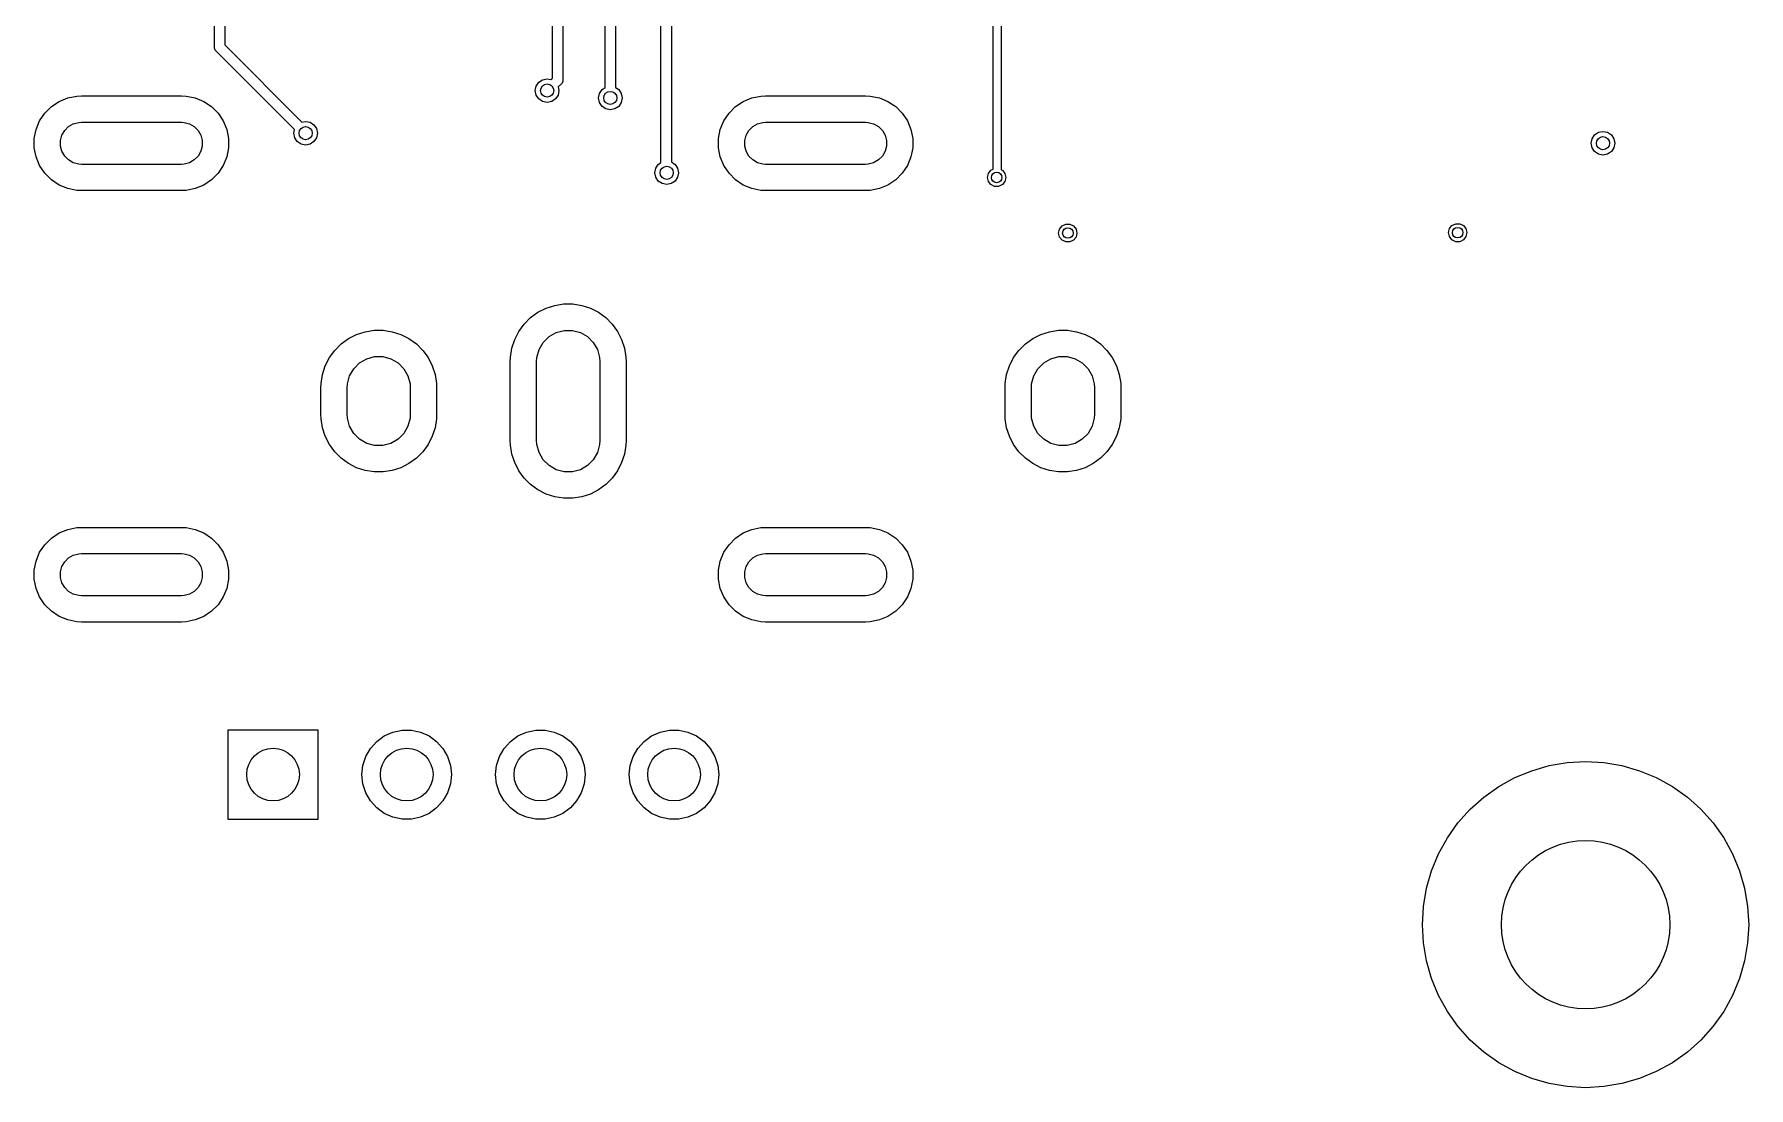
# Model space of a CAD drawing. Extents: x 0.05 to 3.89, y 0.04 to 4.21.
# Drawn here: x 2.605 to 3.887, y 0.037 to 0.826 of the extents above; entities that cross this region are included whole.
import ezdxf

# ---------------------------------------------------------------- set-up
doc = ezdxf.new("R2010")
doc.units = 0
doc.header["$MEASUREMENT"] = 0
doc.layers.add('BLACK', color=7, linetype='CONTINUOUS')

msp = doc.modelspace()

# ---------------------------------------------------------------- linework, layer by layer
at = {"layer": 'BLACK', "linetype": 'CONTINUOUS'}
for p, q in [((2.7392, 0.8159), (2.7392, 1.0797)), ((2.747, 1.0813), (2.747, 0.8176)), ((2.9921, 0.7929), (2.9921, 1.0654)), ((3, 1.0637), (3, 0.7913)), ((3.0315, 0.7858), (3.0315, 0.9834)), ((3.0394, 0.9818), (3.0394, 0.7858)), ((3.3218, 0.7247), (3.3218, 0.9367)), ((3.3278, 0.938), (3.3278, 0.7243)), ((3.0732, 0.7296), (3.0732, 0.8953)), ((3.0811, 0.8953), (3.0811, 0.7301)), ((2.7392, 0.8152), (2.7392, 0.8159)), ((2.7398, 0.8138), (2.7392, 0.8152)), ((2.7403, 0.8132), (2.7398, 0.8138)), ((2.7992, 0.7543), (2.7403, 0.8132)), ((2.747, 0.8176), (2.8047, 0.7599)), ((2.9793, 0.7835), (2.98, 0.7869)), ((2.98, 0.7801), (2.9793, 0.7835)), ((2.98, 0.7869), (2.9819, 0.7897)), ((2.9819, 0.7897), (2.9848, 0.7916)), ((2.9848, 0.7916), (2.9882, 0.7923)), ((2.9882, 0.7923), (2.9909, 0.7918)), ((2.9909, 0.7918), (2.9921, 0.7929)), ((2.997, 0.7835), (2.9964, 0.7801)), ((2.9988, 0.7885), (2.9965, 0.7862)), ((2.9965, 0.7862), (2.997, 0.7835)), ((2.9993, 0.7891), (2.9988, 0.7885)), ((2.9999, 0.7905), (2.9993, 0.7891)), ((3, 0.7913), (2.9999, 0.7905)), ((3.0272, 0.7813), (3.0292, 0.7842)), ((3.0292, 0.7842), (3.0315, 0.7858)), ((3.0394, 0.7858), (3.0417, 0.7842)), ((3.0417, 0.7842), (3.0436, 0.7813)), ((2.6124, 0.7666), (2.6173, 0.7715)), ((2.6173, 0.7715), (2.6231, 0.7753)), ((2.6231, 0.7753), (2.6295, 0.778)), ((2.6295, 0.778), (2.6363, 0.7794)), ((2.6363, 0.7794), (2.6398, 0.7795)), ((2.6398, 0.7795), (2.7146, 0.7795)), ((2.7146, 0.7795), (2.718, 0.7794)), ((2.718, 0.7794), (2.7249, 0.778)), ((2.7249, 0.778), (2.7313, 0.7753)), ((2.7313, 0.7753), (2.737, 0.7715)), ((2.737, 0.7715), (2.742, 0.7666)), ((2.9819, 0.7772), (2.98, 0.7801)), ((2.9848, 0.7753), (2.9819, 0.7772)), ((2.9882, 0.7746), (2.9848, 0.7753)), ((2.9916, 0.7753), (2.9882, 0.7746)), ((2.9945, 0.7772), (2.9916, 0.7753)), ((2.9964, 0.7801), (2.9945, 0.7772)), ((3.0266, 0.778), (3.0272, 0.7813)), ((3.0272, 0.7746), (3.0266, 0.778)), ((3.0292, 0.7717), (3.0272, 0.7746)), ((3.032, 0.7698), (3.0292, 0.7717)), ((3.0354, 0.7691), (3.032, 0.7698)), ((3.0388, 0.7698), (3.0354, 0.7691)), ((3.0417, 0.7717), (3.0388, 0.7698)), ((3.0436, 0.7746), (3.0417, 0.7717)), ((3.0436, 0.7813), (3.0443, 0.778)), ((3.0443, 0.778), (3.0436, 0.7746)), ((3.1242, 0.7666), (3.1291, 0.7715)), ((3.1291, 0.7715), (3.1349, 0.7753)), ((3.1349, 0.7753), (3.1413, 0.778)), ((3.1413, 0.778), (3.1481, 0.7794)), ((3.1481, 0.7794), (3.1516, 0.7795)), ((3.1516, 0.7795), (3.2264, 0.7795)), ((3.2264, 0.7795), (3.2299, 0.7794)), ((3.2299, 0.7794), (3.2367, 0.778)), ((3.2367, 0.778), (3.2431, 0.7753)), ((3.2431, 0.7753), (3.2489, 0.7715)), ((3.2489, 0.7715), (3.2538, 0.7666)), ((2.6059, 0.7544), (2.6085, 0.7608)), ((2.6085, 0.7608), (2.6124, 0.7666)), ((2.6302, 0.7566), (2.6337, 0.7586)), ((2.6337, 0.7586), (2.6377, 0.7597)), ((2.6377, 0.7597), (2.6398, 0.7598)), ((2.6398, 0.7598), (2.7146, 0.7598)), ((2.7146, 0.7598), (2.7166, 0.7597)), ((2.7166, 0.7597), (2.7206, 0.7586)), ((2.7206, 0.7586), (2.7242, 0.7566)), ((2.742, 0.7666), (2.7458, 0.7608)), ((2.7458, 0.7608), (2.7485, 0.7544)), ((2.8047, 0.7599), (2.8075, 0.7604)), ((2.8075, 0.7604), (2.8109, 0.7598)), ((2.8109, 0.7598), (2.8137, 0.7578)), ((2.8137, 0.7578), (2.8157, 0.755)), ((3.1177, 0.7544), (3.1203, 0.7608)), ((3.1203, 0.7608), (3.1242, 0.7666)), ((3.142, 0.7566), (3.1455, 0.7586)), ((3.1455, 0.7586), (3.1495, 0.7597)), ((3.1495, 0.7597), (3.1516, 0.7598)), ((3.1516, 0.7598), (3.2264, 0.7598)), ((3.2264, 0.7598), (3.2284, 0.7597)), ((3.2284, 0.7597), (3.2324, 0.7586)), ((3.2324, 0.7586), (3.236, 0.7566)), ((3.2538, 0.7666), (3.2576, 0.7608)), ((3.2576, 0.7608), (3.2603, 0.7544)), ((2.6045, 0.7476), (2.6059, 0.7544)), ((2.6045, 0.7406), (2.6045, 0.7476)), ((2.6242, 0.7461), (2.6252, 0.7501)), ((2.6242, 0.742), (2.6242, 0.7461)), ((2.6252, 0.7501), (2.6273, 0.7537)), ((2.6273, 0.7537), (2.6302, 0.7566)), ((2.7242, 0.7566), (2.7271, 0.7537)), ((2.7271, 0.7537), (2.7291, 0.7501)), ((2.7291, 0.7501), (2.7302, 0.7461)), ((2.7302, 0.7461), (2.7302, 0.742)), ((2.7485, 0.7544), (2.7498, 0.7476)), ((2.7498, 0.7476), (2.7498, 0.7406)), ((2.7986, 0.7516), (2.7992, 0.7543)), ((2.7993, 0.7482), (2.7986, 0.7516)), ((2.8012, 0.7453), (2.7993, 0.7482)), ((2.8041, 0.7434), (2.8012, 0.7453)), ((2.8137, 0.7453), (2.8109, 0.7434)), ((2.8157, 0.7482), (2.8137, 0.7453)), ((2.8157, 0.755), (2.8163, 0.7516)), ((2.8163, 0.7516), (2.8157, 0.7482)), ((3.1163, 0.7476), (3.1177, 0.7544)), ((3.1163, 0.7406), (3.1163, 0.7476)), ((3.136, 0.7461), (3.137, 0.7501)), ((3.136, 0.742), (3.136, 0.7461)), ((3.137, 0.7501), (3.1391, 0.7537)), ((3.1391, 0.7537), (3.142, 0.7566)), ((3.236, 0.7566), (3.2389, 0.7537)), ((3.2389, 0.7537), (3.2409, 0.7501)), ((3.2409, 0.7501), (3.242, 0.7461)), ((3.242, 0.7461), (3.242, 0.742)), ((3.2603, 0.7544), (3.2616, 0.7476)), ((3.2616, 0.7476), (3.2616, 0.7406)), ((3.7691, 0.7441), (3.7698, 0.7475)), ((3.7698, 0.7407), (3.7691, 0.7441)), ((3.7698, 0.7475), (3.7717, 0.7504)), ((3.7717, 0.7504), (3.7746, 0.7523)), ((3.7746, 0.7523), (3.778, 0.753)), ((3.778, 0.753), (3.7814, 0.7523)), ((3.7814, 0.7523), (3.7843, 0.7504)), ((3.7843, 0.7504), (3.7862, 0.7475)), ((3.7862, 0.7475), (3.7869, 0.7441)), ((3.7869, 0.7441), (3.7862, 0.7407)), ((2.6059, 0.7338), (2.6045, 0.7406)), ((2.6085, 0.7274), (2.6059, 0.7338)), ((2.6252, 0.7381), (2.6242, 0.742)), ((2.6273, 0.7345), (2.6252, 0.7381)), ((2.6302, 0.7316), (2.6273, 0.7345)), ((2.6337, 0.7295), (2.6302, 0.7316)), ((2.7242, 0.7316), (2.7206, 0.7295)), ((2.7271, 0.7345), (2.7242, 0.7316)), ((2.7291, 0.7381), (2.7271, 0.7345)), ((2.7302, 0.742), (2.7291, 0.7381)), ((2.7485, 0.7338), (2.7458, 0.7274)), ((2.7498, 0.7406), (2.7485, 0.7338)), ((2.8075, 0.7427), (2.8041, 0.7434)), ((2.8109, 0.7434), (2.8075, 0.7427)), ((3.1177, 0.7338), (3.1163, 0.7406)), ((3.1203, 0.7274), (3.1177, 0.7338)), ((3.137, 0.7381), (3.136, 0.742)), ((3.1391, 0.7345), (3.137, 0.7381)), ((3.142, 0.7316), (3.1391, 0.7345)), ((3.1455, 0.7295), (3.142, 0.7316)), ((3.236, 0.7316), (3.2324, 0.7295)), ((3.2389, 0.7345), (3.236, 0.7316)), ((3.2409, 0.7381), (3.2389, 0.7345)), ((3.242, 0.742), (3.2409, 0.7381)), ((3.2603, 0.7338), (3.2576, 0.7274)), ((3.2616, 0.7406), (3.2603, 0.7338)), ((3.7717, 0.7378), (3.7698, 0.7407)), ((3.7746, 0.7359), (3.7717, 0.7378)), ((3.778, 0.7352), (3.7746, 0.7359)), ((3.7814, 0.7359), (3.778, 0.7352)), ((3.7843, 0.7378), (3.7814, 0.7359)), ((3.7862, 0.7407), (3.7843, 0.7378)), ((2.6124, 0.7216), (2.6085, 0.7274)), ((2.6173, 0.7167), (2.6124, 0.7216)), ((2.6377, 0.7285), (2.6337, 0.7295)), ((2.6398, 0.7283), (2.6377, 0.7285)), ((2.7146, 0.7283), (2.6398, 0.7283)), ((2.7166, 0.7285), (2.7146, 0.7283)), ((2.7206, 0.7295), (2.7166, 0.7285)), ((2.742, 0.7216), (2.737, 0.7167)), ((2.7458, 0.7274), (2.742, 0.7216)), ((3.0687, 0.722), (3.0694, 0.7254)), ((3.0694, 0.7187), (3.0687, 0.722)), ((3.0694, 0.7254), (3.0713, 0.7283)), ((3.0713, 0.7158), (3.0694, 0.7187)), ((3.0713, 0.7283), (3.0732, 0.7296)), ((3.0811, 0.7301), (3.0838, 0.7283)), ((3.0838, 0.7283), (3.0857, 0.7254)), ((3.0857, 0.7187), (3.0838, 0.7158)), ((3.0857, 0.7254), (3.0864, 0.722)), ((3.0864, 0.722), (3.0857, 0.7187)), ((3.1242, 0.7216), (3.1203, 0.7274)), ((3.1291, 0.7167), (3.1242, 0.7216)), ((3.1495, 0.7285), (3.1455, 0.7295)), ((3.1516, 0.7283), (3.1495, 0.7285)), ((3.2264, 0.7283), (3.1516, 0.7283)), ((3.2284, 0.7285), (3.2264, 0.7283)), ((3.2324, 0.7295), (3.2284, 0.7285)), ((3.2538, 0.7216), (3.2489, 0.7167)), ((3.2576, 0.7274), (3.2538, 0.7216)), ((3.3175, 0.7185), (3.3182, 0.7215)), ((3.3182, 0.7155), (3.3175, 0.7185)), ((3.3182, 0.7215), (3.3201, 0.7239)), ((3.3201, 0.7239), (3.3218, 0.7247)), ((3.3278, 0.7243), (3.3287, 0.7239)), ((3.3287, 0.7239), (3.3306, 0.7215)), ((3.3306, 0.7215), (3.3313, 0.7185)), ((3.3313, 0.7185), (3.3306, 0.7155)), ((2.6231, 0.7128), (2.6173, 0.7167)), ((2.6295, 0.7102), (2.6231, 0.7128)), ((2.6363, 0.7088), (2.6295, 0.7102)), ((2.6398, 0.7087), (2.6363, 0.7088)), ((2.7146, 0.7087), (2.6398, 0.7087)), ((2.718, 0.7088), (2.7146, 0.7087)), ((2.7249, 0.7102), (2.718, 0.7088)), ((2.7313, 0.7128), (2.7249, 0.7102)), ((2.737, 0.7167), (2.7313, 0.7128)), ((3.0742, 0.7139), (3.0713, 0.7158)), ((3.0776, 0.7132), (3.0742, 0.7139)), ((3.0809, 0.7139), (3.0776, 0.7132)), ((3.0838, 0.7158), (3.0809, 0.7139)), ((3.1349, 0.7128), (3.1291, 0.7167)), ((3.1413, 0.7102), (3.1349, 0.7128)), ((3.1481, 0.7088), (3.1413, 0.7102)), ((3.1516, 0.7087), (3.1481, 0.7088)), ((3.2264, 0.7087), (3.1516, 0.7087)), ((3.2299, 0.7088), (3.2264, 0.7087)), ((3.2367, 0.7102), (3.2299, 0.7088)), ((3.2431, 0.7128), (3.2367, 0.7102)), ((3.2489, 0.7167), (3.2431, 0.7128)), ((3.3201, 0.7131), (3.3182, 0.7155)), ((3.3229, 0.7118), (3.3201, 0.7131)), ((3.3259, 0.7118), (3.3229, 0.7118)), ((3.3287, 0.7131), (3.3259, 0.7118)), ((3.3306, 0.7155), (3.3287, 0.7131)), ((3.3708, 0.6769), (3.3715, 0.6799)), ((3.3715, 0.6799), (3.3734, 0.6823)), ((3.3734, 0.6823), (3.3761, 0.6836)), ((3.3761, 0.6836), (3.3792, 0.6836)), ((3.3792, 0.6836), (3.382, 0.6823)), ((3.382, 0.6823), (3.3839, 0.6799)), ((3.3839, 0.6799), (3.3845, 0.6769)), ((3.6624, 0.6772), (3.6631, 0.6802)), ((3.6631, 0.6802), (3.665, 0.6826)), ((3.665, 0.6826), (3.6678, 0.6839)), ((3.6678, 0.6839), (3.6708, 0.6839)), ((3.6708, 0.6839), (3.6736, 0.6826)), ((3.6736, 0.6826), (3.6755, 0.6802)), ((3.6755, 0.6802), (3.6762, 0.6772)), ((3.3715, 0.6739), (3.3708, 0.6769)), ((3.3734, 0.6715), (3.3715, 0.6739)), ((3.3761, 0.6702), (3.3734, 0.6715)), ((3.3792, 0.6702), (3.3761, 0.6702)), ((3.382, 0.6715), (3.3792, 0.6702)), ((3.3839, 0.6739), (3.382, 0.6715)), ((3.3845, 0.6769), (3.3839, 0.6739)), ((3.6631, 0.6742), (3.6624, 0.6772)), ((3.665, 0.6718), (3.6631, 0.6742)), ((3.6678, 0.6704), (3.665, 0.6718)), ((3.6708, 0.6704), (3.6678, 0.6704)), ((3.6736, 0.6718), (3.6708, 0.6704)), ((3.6755, 0.6742), (3.6736, 0.6718)), ((3.6762, 0.6772), (3.6755, 0.6742)), ((2.9758, 0.6136), (2.9813, 0.6176)), ((2.9813, 0.6176), (2.9874, 0.6207)), ((2.9874, 0.6207), (2.9938, 0.6228)), ((2.9938, 0.6228), (3.0005, 0.6239)), ((3.0005, 0.6239), (3.0073, 0.6239)), ((3.0073, 0.6239), (3.014, 0.6228)), ((3.014, 0.6228), (3.0205, 0.6207)), ((3.0205, 0.6207), (3.0266, 0.6176)), ((3.0266, 0.6176), (3.0321, 0.6136)), ((2.8456, 0.601), (2.8521, 0.6031)), ((2.8521, 0.6031), (2.8588, 0.6042)), ((2.8588, 0.6042), (2.8656, 0.6042)), ((2.8656, 0.6042), (2.8723, 0.6031)), ((2.8723, 0.6031), (2.8788, 0.601)), ((2.9639, 0.5973), (2.967, 0.6033)), ((2.967, 0.6033), (2.971, 0.6088)), ((2.971, 0.6088), (2.9758, 0.6136)), ((2.9949, 0.6025), (3.0009, 0.6041)), ((3.0009, 0.6041), (3.007, 0.6041)), ((3.007, 0.6041), (3.013, 0.6025)), ((3.0321, 0.6136), (3.0369, 0.6088)), ((3.0369, 0.6088), (3.0409, 0.6033)), ((3.0409, 0.6033), (3.0439, 0.5973)), ((3.3574, 0.601), (3.3639, 0.6031)), ((3.3639, 0.6031), (3.3706, 0.6042)), ((3.3706, 0.6042), (3.3774, 0.6042)), ((3.3774, 0.6042), (3.3841, 0.6031)), ((3.3841, 0.6031), (3.3906, 0.601)), ((2.8293, 0.5891), (2.8341, 0.594)), ((2.8341, 0.594), (2.8396, 0.5979)), ((2.8396, 0.5979), (2.8456, 0.601)), ((2.8788, 0.601), (2.8848, 0.5979)), ((2.8848, 0.5979), (2.8903, 0.594)), ((2.8903, 0.594), (2.8951, 0.5891)), ((2.9608, 0.5841), (2.9618, 0.5908)), ((2.9618, 0.5908), (2.9639, 0.5973)), ((2.9821, 0.5897), (2.9852, 0.5951)), ((2.9852, 0.5951), (2.9896, 0.5994)), ((2.9896, 0.5994), (2.9949, 0.6025)), ((3.013, 0.6025), (3.0183, 0.5994)), ((3.0183, 0.5994), (3.0227, 0.5951)), ((3.0227, 0.5951), (3.0258, 0.5897)), ((3.0439, 0.5973), (3.046, 0.5908)), ((3.046, 0.5908), (3.0471, 0.5841)), ((3.3411, 0.5891), (3.3459, 0.594)), ((3.3459, 0.594), (3.3514, 0.5979)), ((3.3514, 0.5979), (3.3574, 0.601)), ((3.3906, 0.601), (3.3966, 0.5979)), ((3.3966, 0.5979), (3.4021, 0.594)), ((3.4021, 0.594), (3.4069, 0.5891)), ((2.8201, 0.5711), (2.8222, 0.5776)), ((2.8222, 0.5776), (2.8253, 0.5837)), ((2.8253, 0.5837), (2.8293, 0.5891)), ((2.8435, 0.5754), (2.8478, 0.5798)), ((2.8478, 0.5798), (2.8532, 0.5828)), ((2.8532, 0.5828), (2.8591, 0.5844)), ((2.8591, 0.5844), (2.8653, 0.5844)), ((2.8653, 0.5844), (2.8712, 0.5828)), ((2.8712, 0.5828), (2.8766, 0.5798)), ((2.8766, 0.5798), (2.8809, 0.5754)), ((2.8951, 0.5891), (2.8991, 0.5837)), ((2.8991, 0.5837), (2.9022, 0.5776)), ((2.9022, 0.5776), (2.9043, 0.5711)), ((2.9606, 0.5807), (2.9608, 0.5841)), ((2.9606, 0.5217), (2.9606, 0.5807)), ((2.9803, 0.5807), (2.9805, 0.5838)), ((2.9803, 0.5217), (2.9803, 0.5807)), ((2.9805, 0.5838), (2.9821, 0.5897)), ((3.0258, 0.5897), (3.0274, 0.5838)), ((3.0274, 0.5838), (3.0276, 0.5807)), ((3.0276, 0.5807), (3.0276, 0.5217)), ((3.0471, 0.5841), (3.0472, 0.5807)), ((3.0472, 0.5807), (3.0472, 0.5217)), ((3.3319, 0.5711), (3.334, 0.5776)), ((3.334, 0.5776), (3.3371, 0.5837)), ((3.3371, 0.5837), (3.3411, 0.5891)), ((3.3553, 0.5754), (3.3596, 0.5798)), ((3.3596, 0.5798), (3.365, 0.5828)), ((3.365, 0.5828), (3.3709, 0.5844)), ((3.3709, 0.5844), (3.3771, 0.5844)), ((3.3771, 0.5844), (3.3831, 0.5828)), ((3.3831, 0.5828), (3.3884, 0.5798)), ((3.3884, 0.5798), (3.3928, 0.5754)), ((3.4069, 0.5891), (3.4109, 0.5837)), ((3.4109, 0.5837), (3.414, 0.5776)), ((3.414, 0.5776), (3.4161, 0.5711)), ((2.8189, 0.561), (2.819, 0.5644)), ((2.819, 0.5644), (2.8201, 0.5711)), ((2.8388, 0.5641), (2.8404, 0.5701)), ((2.8404, 0.5701), (2.8435, 0.5754)), ((2.8809, 0.5754), (2.884, 0.5701)), ((2.884, 0.5701), (2.8856, 0.5641)), ((2.9043, 0.5711), (2.9054, 0.5644)), ((2.9054, 0.5644), (2.9055, 0.561)), ((3.3307, 0.561), (3.3308, 0.5644)), ((3.3308, 0.5644), (3.3319, 0.5711)), ((3.3506, 0.5641), (3.3522, 0.5701)), ((3.3522, 0.5701), (3.3553, 0.5754)), ((3.3928, 0.5754), (3.3958, 0.5701)), ((3.3958, 0.5701), (3.3974, 0.5641)), ((3.4161, 0.5711), (3.4172, 0.5644)), ((3.4172, 0.5644), (3.4173, 0.561)), ((2.8189, 0.5413), (2.8189, 0.561)), ((2.8386, 0.561), (2.8388, 0.5641)), ((2.8386, 0.5413), (2.8386, 0.561)), ((2.8856, 0.5641), (2.8858, 0.561)), ((2.8858, 0.561), (2.8858, 0.5413)), ((2.9055, 0.561), (2.9055, 0.5413)), ((3.3307, 0.5413), (3.3307, 0.561)), ((3.3504, 0.561), (3.3506, 0.5641)), ((3.3504, 0.5413), (3.3504, 0.561)), ((3.3974, 0.5641), (3.3976, 0.561)), ((3.3976, 0.561), (3.3976, 0.5413)), ((3.4173, 0.561), (3.4173, 0.5413)), ((2.819, 0.5379), (2.8189, 0.5413)), ((2.8388, 0.5383), (2.8386, 0.5413)), ((2.8858, 0.5413), (2.8856, 0.5383)), ((2.9055, 0.5413), (2.9054, 0.5379)), ((3.3308, 0.5379), (3.3307, 0.5413)), ((3.3506, 0.5383), (3.3504, 0.5413)), ((3.3976, 0.5413), (3.3974, 0.5383)), ((3.4173, 0.5413), (3.4172, 0.5379)), ((2.8201, 0.5312), (2.819, 0.5379)), ((2.8222, 0.5248), (2.8201, 0.5312)), ((2.8404, 0.5323), (2.8388, 0.5383)), ((2.8435, 0.527), (2.8404, 0.5323)), ((2.8478, 0.5226), (2.8435, 0.527)), ((2.8809, 0.527), (2.8766, 0.5226)), ((2.884, 0.5323), (2.8809, 0.527)), ((2.8856, 0.5383), (2.884, 0.5323)), ((2.9043, 0.5312), (2.9022, 0.5248)), ((2.9054, 0.5379), (2.9043, 0.5312)), ((3.3319, 0.5312), (3.3308, 0.5379)), ((3.334, 0.5248), (3.3319, 0.5312)), ((3.3522, 0.5323), (3.3506, 0.5383)), ((3.3553, 0.527), (3.3522, 0.5323)), ((3.3596, 0.5226), (3.3553, 0.527)), ((3.3928, 0.527), (3.3884, 0.5226)), ((3.3958, 0.5323), (3.3928, 0.527)), ((3.3974, 0.5383), (3.3958, 0.5323)), ((3.4161, 0.5312), (3.414, 0.5248)), ((3.4172, 0.5379), (3.4161, 0.5312)), ((2.8253, 0.5187), (2.8222, 0.5248)), ((2.8293, 0.5132), (2.8253, 0.5187)), ((2.8341, 0.5084), (2.8293, 0.5132)), ((2.8532, 0.5195), (2.8478, 0.5226)), ((2.8591, 0.5179), (2.8532, 0.5195)), ((2.8653, 0.5179), (2.8591, 0.5179)), ((2.8712, 0.5195), (2.8653, 0.5179)), ((2.8766, 0.5226), (2.8712, 0.5195)), ((2.8951, 0.5132), (2.8903, 0.5084)), ((2.8991, 0.5187), (2.8951, 0.5132)), ((2.9022, 0.5248), (2.8991, 0.5187)), ((2.9608, 0.5183), (2.9606, 0.5217)), ((2.9618, 0.5115), (2.9608, 0.5183)), ((2.9805, 0.5186), (2.9803, 0.5217)), ((2.9821, 0.5126), (2.9805, 0.5186)), ((3.0274, 0.5186), (3.0258, 0.5126)), ((3.0276, 0.5217), (3.0274, 0.5186)), ((3.0471, 0.5183), (3.046, 0.5115)), ((3.0472, 0.5217), (3.0471, 0.5183)), ((3.3371, 0.5187), (3.334, 0.5248)), ((3.3411, 0.5132), (3.3371, 0.5187)), ((3.3459, 0.5084), (3.3411, 0.5132)), ((3.365, 0.5195), (3.3596, 0.5226)), ((3.3709, 0.5179), (3.365, 0.5195)), ((3.3771, 0.5179), (3.3709, 0.5179)), ((3.3831, 0.5195), (3.3771, 0.5179)), ((3.3884, 0.5226), (3.3831, 0.5195)), ((3.4069, 0.5132), (3.4021, 0.5084)), ((3.4109, 0.5187), (3.4069, 0.5132)), ((3.414, 0.5248), (3.4109, 0.5187)), ((2.8396, 0.5044), (2.8341, 0.5084)), ((2.8456, 0.5013), (2.8396, 0.5044)), ((2.8521, 0.4992), (2.8456, 0.5013)), ((2.8788, 0.5013), (2.8723, 0.4992)), ((2.8848, 0.5044), (2.8788, 0.5013)), ((2.8903, 0.5084), (2.8848, 0.5044)), ((2.9639, 0.5051), (2.9618, 0.5115)), ((2.967, 0.499), (2.9639, 0.5051)), ((2.9852, 0.5073), (2.9821, 0.5126)), ((2.9896, 0.5029), (2.9852, 0.5073)), ((2.9949, 0.4998), (2.9896, 0.5029)), ((3.0183, 0.5029), (3.013, 0.4998)), ((3.0227, 0.5073), (3.0183, 0.5029)), ((3.0258, 0.5126), (3.0227, 0.5073)), ((3.0439, 0.5051), (3.0409, 0.499)), ((3.046, 0.5115), (3.0439, 0.5051)), ((3.3514, 0.5044), (3.3459, 0.5084)), ((3.3574, 0.5013), (3.3514, 0.5044)), ((3.3639, 0.4992), (3.3574, 0.5013)), ((3.3906, 0.5013), (3.3841, 0.4992)), ((3.3966, 0.5044), (3.3906, 0.5013)), ((3.4021, 0.5084), (3.3966, 0.5044)), ((2.8588, 0.4982), (2.8521, 0.4992)), ((2.8656, 0.4982), (2.8588, 0.4982)), ((2.8723, 0.4992), (2.8656, 0.4982)), ((2.971, 0.4935), (2.967, 0.499)), ((2.9758, 0.4887), (2.971, 0.4935)), ((2.9813, 0.4847), (2.9758, 0.4887)), ((3.0009, 0.4982), (2.9949, 0.4998)), ((3.007, 0.4982), (3.0009, 0.4982)), ((3.013, 0.4998), (3.007, 0.4982)), ((3.0321, 0.4887), (3.0266, 0.4847)), ((3.0369, 0.4935), (3.0321, 0.4887)), ((3.0409, 0.499), (3.0369, 0.4935)), ((3.3706, 0.4982), (3.3639, 0.4992)), ((3.3774, 0.4982), (3.3706, 0.4982)), ((3.3841, 0.4992), (3.3774, 0.4982)), ((2.9874, 0.4816), (2.9813, 0.4847)), ((2.9938, 0.4795), (2.9874, 0.4816)), ((3.0005, 0.4785), (2.9938, 0.4795)), ((3.0073, 0.4785), (3.0005, 0.4785)), ((3.014, 0.4795), (3.0073, 0.4785)), ((3.0205, 0.4816), (3.014, 0.4795)), ((3.0266, 0.4847), (3.0205, 0.4816)), ((2.6173, 0.4486), (2.6231, 0.4525)), ((2.6231, 0.4525), (2.6295, 0.4552)), ((2.6295, 0.4552), (2.6363, 0.4565)), ((2.6363, 0.4565), (2.6398, 0.4567)), ((2.6398, 0.4567), (2.7146, 0.4567)), ((2.7146, 0.4567), (2.718, 0.4565)), ((2.718, 0.4565), (2.7249, 0.4552)), ((2.7249, 0.4552), (2.7313, 0.4525)), ((2.7313, 0.4525), (2.737, 0.4486)), ((3.1291, 0.4486), (3.1349, 0.4525)), ((3.1349, 0.4525), (3.1413, 0.4552)), ((3.1413, 0.4552), (3.1481, 0.4565)), ((3.1481, 0.4565), (3.1516, 0.4567)), ((3.1516, 0.4567), (3.2264, 0.4567)), ((3.2264, 0.4567), (3.2299, 0.4565)), ((3.2299, 0.4565), (3.2367, 0.4552)), ((3.2367, 0.4552), (3.2431, 0.4525)), ((3.2431, 0.4525), (3.2489, 0.4486)), ((2.6059, 0.4315), (2.6085, 0.438)), ((2.6085, 0.438), (2.6124, 0.4437)), ((2.6124, 0.4437), (2.6173, 0.4486)), ((2.6337, 0.4358), (2.6377, 0.4369)), ((2.6377, 0.4369), (2.6398, 0.437)), ((2.6398, 0.437), (2.7146, 0.437)), ((2.7146, 0.437), (2.7166, 0.4369)), ((2.7166, 0.4369), (2.7206, 0.4358)), ((2.737, 0.4486), (2.742, 0.4437)), ((2.742, 0.4437), (2.7458, 0.438)), ((2.7458, 0.438), (2.7485, 0.4315)), ((3.1177, 0.4315), (3.1203, 0.438)), ((3.1203, 0.438), (3.1242, 0.4437)), ((3.1242, 0.4437), (3.1291, 0.4486)), ((3.1455, 0.4358), (3.1495, 0.4369)), ((3.1495, 0.4369), (3.1516, 0.437)), ((3.1516, 0.437), (3.2264, 0.437)), ((3.2264, 0.437), (3.2284, 0.4369)), ((3.2284, 0.4369), (3.2324, 0.4358)), ((3.2489, 0.4486), (3.2538, 0.4437)), ((3.2538, 0.4437), (3.2576, 0.438)), ((3.2576, 0.438), (3.2603, 0.4315)), ((2.6045, 0.4247), (2.6059, 0.4315)), ((2.6045, 0.4178), (2.6045, 0.4247)), ((2.6242, 0.4233), (2.6252, 0.4273)), ((2.6242, 0.4192), (2.6242, 0.4233)), ((2.6252, 0.4273), (2.6273, 0.4308)), ((2.6273, 0.4308), (2.6302, 0.4338)), ((2.6302, 0.4338), (2.6337, 0.4358)), ((2.7206, 0.4358), (2.7242, 0.4338)), ((2.7242, 0.4338), (2.7271, 0.4308)), ((2.7271, 0.4308), (2.7291, 0.4273)), ((2.7291, 0.4273), (2.7302, 0.4233)), ((2.7302, 0.4233), (2.7302, 0.4192)), ((2.7485, 0.4315), (2.7498, 0.4247)), ((2.7498, 0.4247), (2.7498, 0.4178)), ((3.1163, 0.4247), (3.1177, 0.4315)), ((3.1163, 0.4178), (3.1163, 0.4247)), ((3.136, 0.4233), (3.137, 0.4273)), ((3.136, 0.4192), (3.136, 0.4233)), ((3.137, 0.4273), (3.1391, 0.4308)), ((3.1391, 0.4308), (3.142, 0.4338)), ((3.142, 0.4338), (3.1455, 0.4358)), ((3.2324, 0.4358), (3.236, 0.4338)), ((3.236, 0.4338), (3.2389, 0.4308)), ((3.2389, 0.4308), (3.2409, 0.4273)), ((3.2409, 0.4273), (3.242, 0.4233)), ((3.242, 0.4233), (3.242, 0.4192)), ((3.2603, 0.4315), (3.2616, 0.4247)), ((3.2616, 0.4247), (3.2616, 0.4178)), ((2.6059, 0.411), (2.6045, 0.4178)), ((2.6085, 0.4046), (2.6059, 0.411)), ((2.6252, 0.4152), (2.6242, 0.4192)), ((2.6273, 0.4117), (2.6252, 0.4152)), ((2.6302, 0.4088), (2.6273, 0.4117)), ((2.7271, 0.4117), (2.7242, 0.4088)), ((2.7291, 0.4152), (2.7271, 0.4117)), ((2.7302, 0.4192), (2.7291, 0.4152)), ((2.7485, 0.411), (2.7458, 0.4046)), ((2.7498, 0.4178), (2.7485, 0.411)), ((3.1177, 0.411), (3.1163, 0.4178)), ((3.1203, 0.4046), (3.1177, 0.411)), ((3.137, 0.4152), (3.136, 0.4192)), ((3.1391, 0.4117), (3.137, 0.4152)), ((3.142, 0.4088), (3.1391, 0.4117)), ((3.2389, 0.4117), (3.236, 0.4088)), ((3.2409, 0.4152), (3.2389, 0.4117)), ((3.242, 0.4192), (3.2409, 0.4152)), ((3.2603, 0.411), (3.2576, 0.4046)), ((3.2616, 0.4178), (3.2603, 0.411)), ((2.6124, 0.3988), (2.6085, 0.4046)), ((2.6173, 0.3939), (2.6124, 0.3988)), ((2.6337, 0.4067), (2.6302, 0.4088)), ((2.6377, 0.4056), (2.6337, 0.4067)), ((2.6398, 0.4055), (2.6377, 0.4056)), ((2.7146, 0.4055), (2.6398, 0.4055)), ((2.7166, 0.4056), (2.7146, 0.4055)), ((2.7206, 0.4067), (2.7166, 0.4056)), ((2.7242, 0.4088), (2.7206, 0.4067)), ((2.742, 0.3988), (2.737, 0.3939)), ((2.7458, 0.4046), (2.742, 0.3988)), ((3.1242, 0.3988), (3.1203, 0.4046)), ((3.1291, 0.3939), (3.1242, 0.3988)), ((3.1455, 0.4067), (3.142, 0.4088)), ((3.1495, 0.4056), (3.1455, 0.4067)), ((3.1516, 0.4055), (3.1495, 0.4056)), ((3.2264, 0.4055), (3.1516, 0.4055)), ((3.2284, 0.4056), (3.2264, 0.4055)), ((3.2324, 0.4067), (3.2284, 0.4056)), ((3.236, 0.4088), (3.2324, 0.4067)), ((3.2538, 0.3988), (3.2489, 0.3939)), ((3.2576, 0.4046), (3.2538, 0.3988)), ((2.6231, 0.39), (2.6173, 0.3939)), ((2.6295, 0.3874), (2.6231, 0.39)), ((2.6363, 0.386), (2.6295, 0.3874)), ((2.6398, 0.3858), (2.6363, 0.386)), ((2.7146, 0.3858), (2.6398, 0.3858)), ((2.718, 0.386), (2.7146, 0.3858)), ((2.7249, 0.3874), (2.718, 0.386)), ((2.7313, 0.39), (2.7249, 0.3874)), ((2.737, 0.3939), (2.7313, 0.39)), ((3.1349, 0.39), (3.1291, 0.3939)), ((3.1413, 0.3874), (3.1349, 0.39)), ((3.1481, 0.386), (3.1413, 0.3874)), ((3.1516, 0.3858), (3.1481, 0.386)), ((3.2264, 0.3858), (3.1516, 0.3858)), ((3.2299, 0.386), (3.2264, 0.3858)), ((3.2367, 0.3874), (3.2299, 0.386)), ((3.2431, 0.39), (3.2367, 0.3874)), ((3.2489, 0.3939), (3.2431, 0.39)), ((2.7496, 0.2382), (2.7496, 0.3051)), ((2.7496, 0.3051), (2.8165, 0.3051)), ((2.8165, 0.3051), (2.8165, 0.2382)), ((2.856, 0.2913), (2.8607, 0.2965)), ((2.8607, 0.2965), (2.8663, 0.3006)), ((2.8663, 0.3006), (2.8727, 0.3035)), ((2.8727, 0.3035), (2.8796, 0.3049)), ((2.8796, 0.3049), (2.8866, 0.3049)), ((2.8866, 0.3049), (2.8934, 0.3035)), ((2.8934, 0.3035), (2.8998, 0.3006)), ((2.8998, 0.3006), (2.9055, 0.2965)), ((2.9055, 0.2965), (2.9101, 0.2913)), ((2.956, 0.2913), (2.9607, 0.2965)), ((2.9607, 0.2965), (2.9663, 0.3006)), ((2.9663, 0.3006), (2.9727, 0.3035)), ((2.9727, 0.3035), (2.9796, 0.3049)), ((2.9796, 0.3049), (2.9866, 0.3049)), ((2.9866, 0.3049), (2.9934, 0.3035)), ((2.9934, 0.3035), (2.9998, 0.3006)), ((2.9998, 0.3006), (3.0055, 0.2965)), ((3.0055, 0.2965), (3.0101, 0.2913)), ((3.056, 0.2913), (3.0607, 0.2965)), ((3.0607, 0.2965), (3.0663, 0.3006)), ((3.0663, 0.3006), (3.0727, 0.3035)), ((3.0727, 0.3035), (3.0796, 0.3049)), ((3.0796, 0.3049), (3.0866, 0.3049)), ((3.0866, 0.3049), (3.0934, 0.3035)), ((3.0934, 0.3035), (3.0998, 0.3006)), ((3.0998, 0.3006), (3.1055, 0.2965)), ((3.1055, 0.2965), (3.1101, 0.2913)), ((2.8503, 0.2786), (2.8525, 0.2853)), ((2.8525, 0.2853), (2.856, 0.2913)), ((2.9101, 0.2913), (2.9136, 0.2853)), ((2.9136, 0.2853), (2.9158, 0.2786)), ((2.9503, 0.2786), (2.9525, 0.2853)), ((2.9525, 0.2853), (2.956, 0.2913)), ((3.0101, 0.2913), (3.0136, 0.2853)), ((3.0136, 0.2853), (3.0158, 0.2786)), ((3.0503, 0.2786), (3.0525, 0.2853)), ((3.0525, 0.2853), (3.056, 0.2913)), ((3.1101, 0.2913), (3.1136, 0.2853)), ((3.1136, 0.2853), (3.1158, 0.2786)), ((2.8496, 0.2717), (2.8503, 0.2786)), ((2.8503, 0.2647), (2.8496, 0.2717)), ((2.9158, 0.2786), (2.9165, 0.2717)), ((2.9165, 0.2717), (2.9158, 0.2647)), ((2.9496, 0.2717), (2.9503, 0.2786)), ((2.9503, 0.2647), (2.9496, 0.2717)), ((3.0158, 0.2786), (3.0165, 0.2717)), ((3.0165, 0.2717), (3.0158, 0.2647)), ((3.0496, 0.2717), (3.0503, 0.2786)), ((3.0503, 0.2647), (3.0496, 0.2717)), ((3.1158, 0.2786), (3.1165, 0.2717)), ((3.1165, 0.2717), (3.1158, 0.2647)), ((3.7, 0.2628), (3.712, 0.2694)), ((3.712, 0.2694), (3.7247, 0.2746)), ((3.7247, 0.2746), (3.7378, 0.2784)), ((3.7378, 0.2784), (3.7513, 0.2807)), ((3.7513, 0.2807), (3.765, 0.2815)), ((3.765, 0.2815), (3.7786, 0.2807)), ((3.7786, 0.2807), (3.7921, 0.2784)), ((3.7921, 0.2784), (3.8053, 0.2746)), ((3.8053, 0.2746), (3.8179, 0.2694)), ((3.8179, 0.2694), (3.8299, 0.2628)), ((2.8525, 0.258), (2.8503, 0.2647)), ((2.856, 0.252), (2.8525, 0.258)), ((2.9136, 0.258), (2.9101, 0.252)), ((2.9158, 0.2647), (2.9136, 0.258)), ((2.9525, 0.258), (2.9503, 0.2647)), ((2.956, 0.252), (2.9525, 0.258)), ((3.0136, 0.258), (3.0101, 0.252)), ((3.0158, 0.2647), (3.0136, 0.258)), ((3.0525, 0.258), (3.0503, 0.2647)), ((3.056, 0.252), (3.0525, 0.258)), ((3.1136, 0.258), (3.1101, 0.252)), ((3.1158, 0.2647), (3.1136, 0.258)), ((3.6889, 0.2549), (3.7, 0.2628)), ((3.8299, 0.2628), (3.8411, 0.2549)), ((2.8607, 0.2468), (2.856, 0.252)), ((2.8663, 0.2427), (2.8607, 0.2468)), ((2.9055, 0.2468), (2.8998, 0.2427)), ((2.9101, 0.252), (2.9055, 0.2468)), ((2.9607, 0.2468), (2.956, 0.252)), ((2.9663, 0.2427), (2.9607, 0.2468)), ((3.0055, 0.2468), (2.9998, 0.2427)), ((3.0101, 0.252), (3.0055, 0.2468)), ((3.0607, 0.2468), (3.056, 0.252)), ((3.0663, 0.2427), (3.0607, 0.2468)), ((3.1055, 0.2468), (3.0998, 0.2427)), ((3.1101, 0.252), (3.1055, 0.2468)), ((3.6695, 0.2355), (3.6787, 0.2457)), ((3.6787, 0.2457), (3.6889, 0.2549)), ((3.8411, 0.2549), (3.8513, 0.2457)), ((3.8513, 0.2457), (3.8604, 0.2355)), ((2.8165, 0.2382), (2.7496, 0.2382)), ((2.8727, 0.2398), (2.8663, 0.2427)), ((2.8796, 0.2384), (2.8727, 0.2398)), ((2.8866, 0.2384), (2.8796, 0.2384)), ((2.8934, 0.2398), (2.8866, 0.2384)), ((2.8998, 0.2427), (2.8934, 0.2398)), ((2.9727, 0.2398), (2.9663, 0.2427)), ((2.9796, 0.2384), (2.9727, 0.2398)), ((2.9866, 0.2384), (2.9796, 0.2384)), ((2.9934, 0.2398), (2.9866, 0.2384)), ((2.9998, 0.2427), (2.9934, 0.2398)), ((3.0727, 0.2398), (3.0663, 0.2427)), ((3.0796, 0.2384), (3.0727, 0.2398)), ((3.0866, 0.2384), (3.0796, 0.2384)), ((3.0934, 0.2398), (3.0866, 0.2384)), ((3.0998, 0.2427), (3.0934, 0.2398)), ((3.6616, 0.2244), (3.6695, 0.2355)), ((3.8604, 0.2355), (3.8683, 0.2244)), ((3.655, 0.2124), (3.6616, 0.2244)), ((3.8683, 0.2244), (3.8749, 0.2124)), ((3.6498, 0.1998), (3.655, 0.2124)), ((3.8749, 0.2124), (3.8802, 0.1998)), ((3.646, 0.1866), (3.6498, 0.1998)), ((3.8802, 0.1998), (3.8839, 0.1866)), ((3.6437, 0.1731), (3.646, 0.1866)), ((3.8839, 0.1866), (3.8862, 0.1731)), ((3.6429, 0.1594), (3.6437, 0.1731)), ((3.8862, 0.1731), (3.887, 0.1594)), ((3.6437, 0.1458), (3.6429, 0.1594)), ((3.887, 0.1594), (3.8862, 0.1458)), ((3.646, 0.1323), (3.6437, 0.1458)), ((3.8862, 0.1458), (3.8839, 0.1323)), ((3.6498, 0.1191), (3.646, 0.1323)), ((3.8839, 0.1323), (3.8802, 0.1191)), ((3.655, 0.1065), (3.6498, 0.1191)), ((3.8802, 0.1191), (3.8749, 0.1065)), ((3.6616, 0.0945), (3.655, 0.1065)), ((3.8749, 0.1065), (3.8683, 0.0945)), ((3.6695, 0.0834), (3.6616, 0.0945)), ((3.8683, 0.0945), (3.8604, 0.0834)), ((3.6787, 0.0731), (3.6695, 0.0834)), ((3.8604, 0.0834), (3.8513, 0.0731)), ((3.6889, 0.064), (3.6787, 0.0731)), ((3.8513, 0.0731), (3.8411, 0.064)), ((3.7, 0.0561), (3.6889, 0.064)), ((3.712, 0.0495), (3.7, 0.0561)), ((3.8299, 0.0561), (3.8179, 0.0495)), ((3.8411, 0.064), (3.8299, 0.0561)), ((3.7247, 0.0443), (3.712, 0.0495)), ((3.7378, 0.0405), (3.7247, 0.0443)), ((3.7513, 0.0382), (3.7378, 0.0405)), ((3.7921, 0.0405), (3.7786, 0.0382)), ((3.8053, 0.0443), (3.7921, 0.0405)), ((3.8179, 0.0495), (3.8053, 0.0443)), ((3.765, 0.0374), (3.7513, 0.0382)), ((3.7786, 0.0382), (3.765, 0.0374))]:
    msp.add_line(p, q, dxfattribs=at)
at = {"layer": 'BLACK'}
for centre, radius in [((2.9882, 0.7835), 0.00492), ((3.0354, 0.778), 0.00492), ((2.8075, 0.7516), 0.00492), ((3.778, 0.7441), 0.00492), ((3.0776, 0.722), 0.00492), ((3.3244, 0.7185), 0.00394), ((3.3777, 0.6769), 0.00394), ((3.6693, 0.6772), 0.00394), ((2.7831, 0.2717), 0.0197), ((2.8831, 0.2717), 0.0197), ((2.9831, 0.2717), 0.0197), ((3.0831, 0.2717), 0.0197), ((3.765, 0.1594), 0.063)]:
    msp.add_circle(centre, radius, dxfattribs=at)

doc.saveas('drawing.dxf')
